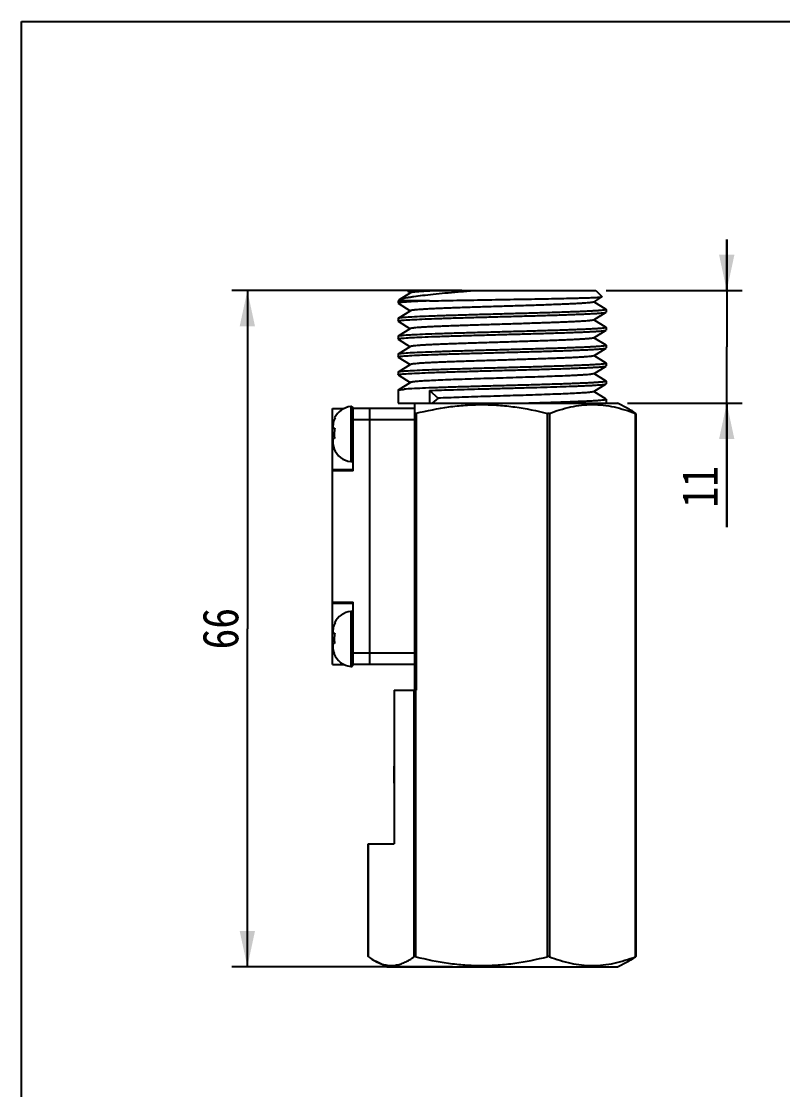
# Model space of a CAD drawing. Header units: millimetres. Extents: x 0 to 297, y 0 to 210.
# Drawn here: x 0 to 74.2, y 105.7 to 210 of the extents above; entities that cross this region are included whole.
import ezdxf

# ---------------------------------------------------------------- set-up
doc = ezdxf.new("R2010")
doc.units = ezdxf.units.MM
doc.header["$LTSCALE"] = 16.335
doc.layers.get('0').update_dxf_attribs({"linetype": 'CONTINUOUS'})
doc.layers.add('02___PRT_ALL_AXES', color=7, linetype='CONTINUOUS')
doc.styles.get("Standard").update_dxf_attribs({"font": 'txt', "width": 0.85})
doc.dimstyles.new('DIMSTYLE_1', dxfattribs={"dimtxt": 3.5, "dimasz": 3.5, "dimexe": 0.18, "dimexo": 0.0625, "dimgap": 0.09, "dimtad": 1, "dimdsep": 46, "dimtxsty": 'Standard', "dimblk": '_FILLED', "dimblk1": '_FILLED', "dimblk2": '_FILLED', "dimcen": 0.09, "dimadec": 0, "dimazin": 0, "dimtp": 0.01, "dimtm": 0.01, "dimtfac": 1, "dimtofl": 0, "dimtmove": 0, "dimatfit": 3, "dimldrblk": '_FILLED', "dimfxl": 0, "dimtolj": 1, "dimarcsym": 0})

# ---------------------------------------------------------------- blocks, each defined once
blk = doc.blocks.new('_FILLED')
at = {"color": 0, "linetype": 'ByBlock'}
blk.add_solid([(0, 0), (-1, 0.214), (-1, -0.214)], dxfattribs=at)
blk = doc.blocks.new('*D1')
at = {"color": 2, "linetype": 'Continuous'}
for p, q in [((42.97, 183.72), (20.54, 183.72)), ((22.04, 183.72), (22.04, 150.72)), ((22.04, 117.72), (22.04, 150.72)), ((42.04, 117.72), (20.54, 117.72))]:
    blk.add_line(p, q, dxfattribs=at)
at = {"color": 2, "linetype": 'Continuous', "xscale": 3.5, "yscale": 3.5, "zscale": 3.5}
for p, rotation in [((22.04, 183.72), 90), ((22.04, 117.72), 270)]:
    blk.add_blockref('_FILLED', p, dxfattribs=dict(at, rotation=rotation))
at = {"color": 2, "linetype": 'Continuous', "insert": (17.66, 150.72), "char_height": 3.5, "width": 5.95, "attachment_point": 2, "rotation": 90, "line_spacing_factor": 0.9}
blk.add_mtext('66', dxfattribs=at)
blk = doc.blocks.new('*D7')
at = {"color": 2, "linetype": 'Continuous'}
for p, q in [((68.8, 183.72), (68.8, 188.72)), ((68.8, 188.72), (68.8, 178.22)), ((57.04, 183.72), (70.3, 183.72)), ((68.8, 160.64), (68.8, 178.22)), ((59.13, 172.72), (70.3, 172.72)), ((68.8, 172.72), (68.8, 160.64))]:
    blk.add_line(p, q, dxfattribs=at)
at = {"color": 2, "linetype": 'Continuous', "xscale": 3.5, "yscale": 3.5, "zscale": 3.5}
for p, rotation in [((68.8, 183.72), 270), ((68.8, 172.72), 90)]:
    blk.add_blockref('_FILLED', p, dxfattribs=dict(at, rotation=rotation))
at = {"color": 2, "linetype": 'Continuous', "insert": (64.42, 166.59), "char_height": 3.5, "width": 5.95, "attachment_point": 3, "rotation": 90, "line_spacing_factor": 0.9}
blk.add_mtext('11', dxfattribs=at)

msp = doc.modelspace()

# ---------------------------------------------------------------- linework, layer by layer
at = {"color": 7, "linetype": 'Continuous'}
for p, q in [((0, 0), (0, 210)), ((0, 210), (297, 210)), ((37.736, 183.718), (37.676, 183.658)), ((37.679, 183.65), (37.676, 183.658)), ((37.679, 183.65), (37.925, 183.495)), ((37.736, 183.718), (56.036, 183.718)), ((56.036, 183.718), (56.634, 183.119)), ((36.81, 182.792), (36.736, 182.718)), ((39.799, 182.718), (36.736, 182.718)), ((36.736, 182.495), (36.746, 182.483)), ((36.746, 182.483), (37.925, 181.745)), ((36.81, 182.792), (36.853, 182.825)), ((37.947, 183.509), (36.853, 182.825)), ((55.825, 182.607), (56.632, 183.111)), ((57.026, 181.883), (55.847, 182.62)), ((56.632, 183.111), (56.634, 183.119)), ((37.947, 181.759), (36.746, 181.008)), ((55.825, 180.857), (57.026, 181.608)), ((57.026, 181.608), (57.036, 181.62)), ((36.746, 180.733), (36.736, 180.745)), ((36.746, 180.733), (37.925, 179.995)), ((57.026, 180.133), (55.847, 180.87)), ((37.947, 180.009), (36.746, 179.258)), ((55.825, 179.107), (57.026, 179.858)), ((57.026, 179.858), (57.036, 179.87)), ((36.746, 179.258), (36.736, 179.245)), ((36.746, 178.983), (36.736, 178.995)), ((36.746, 178.983), (37.925, 178.245)), ((57.026, 178.383), (55.847, 179.12)), ((37.947, 178.259), (36.746, 177.508)), ((55.825, 177.357), (57.026, 178.108)), ((57.026, 176.633), (55.847, 177.37)), ((57.026, 178.108), (57.036, 178.12)), ((36.746, 177.233), (36.736, 177.245)), ((36.746, 177.233), (37.925, 176.495)), ((37.947, 176.509), (36.746, 175.758)), ((55.825, 175.607), (57.026, 176.358)), ((57.026, 176.358), (57.036, 176.37)), ((36.746, 175.483), (36.736, 175.495)), ((36.746, 175.483), (37.925, 174.745)), ((57.026, 174.883), (55.847, 175.62)), ((37.947, 174.759), (36.746, 174.008)), ((55.825, 173.857), (57.026, 174.608)), ((57.026, 174.608), (57.036, 174.62)), ((36.736, 173.995), (36.746, 174.008)), ((39.799, 173.968), (39.799, 172.718)), ((39.799, 173.968), (40.637, 173.218)), ((40.637, 173.218), (40.078, 172.718)), ((57.026, 173.133), (55.847, 173.87)), ((57.036, 173.12), (57.026, 173.133)), ((30.35, 147.218), (30.35, 172.218)), ((30.35, 172.218), (31.486, 172.218)), ((32.128, 172.405), (32.128, 167.03)), ((32.35, 166.138), (32.35, 172.218)), ((38.35, 172.218), (32.35, 172.218)), ((33.95, 172.218), (33.95, 147.218)), ((36.736, 172.718), (58.134, 172.718)), ((38.35, 172.718), (38.35, 144.718)), ((59.153, 172.208), (58.134, 172.718)), ((30.55, 171.289), (30.59, 171.289)), ((38.35, 171.099), (32.35, 171.099)), ((38.516, 171.744), (38.516, 144.718)), ((51.314, 118.704), (51.314, 171.731)), ((51.502, 171.731), (51.502, 118.704)), ((59.889, 118.704), (59.889, 171.731)), ((59.924, 171.731), (59.9, 171.748)), ((59.936, 171.719), (59.924, 171.731)), ((59.936, 171.719), (59.936, 118.716)), ((30.402, 170.289), (30.567, 170.289)), ((30.545, 169.289), (30.388, 169.289)), ((30.35, 168.496), (30.449, 168.496)), ((30.523, 168.289), (30.488, 168.289)), ((32.35, 166.235), (30.35, 166.235)), ((32.35, 166.138), (30.35, 166.138)), ((30.35, 153.297), (32.35, 153.297)), ((32.35, 147.218), (32.35, 153.297)), ((30.35, 153.2), (32.35, 153.2)), ((32.128, 152.405), (32.128, 147.03)), ((30.55, 151.289), (30.59, 151.289)), ((30.35, 150.939), (30.45, 150.939)), ((30.402, 150.289), (30.567, 150.289)), ((30.545, 149.289), (30.388, 149.289)), ((30.523, 148.289), (30.488, 148.289)), ((38.35, 148.337), (32.35, 148.337)), ((30.35, 147.218), (31.483, 147.218)), ((38.35, 147.218), (32.35, 147.218)), ((36.35, 144.718), (38.516, 144.718)), ((38.311, 118.704), (38.311, 144.718)), ((38.464, 118.704), (38.464, 144.718)), ((33.836, 129.718), (36.35, 129.718)), ((33.836, 118.716), (33.836, 129.718)), ((33.848, 118.704), (33.848, 129.718)), ((33.848, 118.704), (33.836, 118.716)), ((35.638, 117.718), (34.619, 118.227)), ((58.134, 117.718), (59.153, 118.227)), ((59.924, 118.704), (59.9, 118.687)), ((59.924, 118.704), (59.936, 118.716)), ((35.638, 117.718), (58.134, 117.718))]:
    msp.add_line(p, q, dxfattribs=at)
for centre, radius, start, end in [((32.35, 170.418), 2, 96.37937, 154.17257), ((32.15, 172.206), 0.2, 3.17204, 96.37937), ((33.824, 169.714), 3.306, 179.93249, 187.38134), ((32.35, 169.018), 2, 201.47909, 263.62063), ((32.15, 167.229), 0.2, 263.62063, 360), ((32.35, 150.418), 2, 96.37937, 154.17257), ((32.15, 152.206), 0.2, 0, 96.37937), ((33.824, 149.714), 3.306, 179.93249, 187.38134), ((32.35, 149.018), 2, 201.47909, 263.62063), ((32.15, 147.229), 0.2, 263.62063, 356.82796)]:
    msp.add_arc(centre, radius, start, end, dxfattribs=at)
for points, knots in [([(36.853, 182.825), (36.888, 182.846), (36.978, 182.886), (37.142, 182.938), (37.356, 182.991), (37.62, 183.045), (37.932, 183.099), (38.442, 183.176), (39.187, 183.27), (40.201, 183.38), (41.358, 183.492), (42.631, 183.605), (43.515, 183.68), (43.972, 183.718)], [0, 0, 0, 0, 0.017164, 0.0410039, 0.0716645, 0.1091292, 0.1532842, 0.2039697, 0.3239772, 0.466853, 0.629615, 0.8087132, 1, 1, 1, 1]), ([(37.676, 183.658), (37.678, 183.659), (37.683, 183.662), (37.7, 183.668), (37.732, 183.674), (37.783, 183.681), (37.851, 183.688), (37.936, 183.696), (38.039, 183.703), (38.158, 183.711), (38.243, 183.715), (38.288, 183.718)], [0, 0, 0, 0, 0.0113295, 0.0290474, 0.0848579, 0.1683849, 0.2797658, 0.4189524, 0.5856406, 0.7794523, 1, 1, 1, 1]), ([(40.637, 183.718), (40.447, 183.709), (40.086, 183.693), (39.576, 183.667), (39.13, 183.642), (38.751, 183.616), (38.48, 183.594), (38.3, 183.575), (38.192, 183.563), (38.103, 183.55), (38.034, 183.537), (37.984, 183.525), (37.957, 183.515), (37.947, 183.509)], [0, 0, 0, 0, 0.2114728, 0.4010957, 0.5669493, 0.7076678, 0.8220872, 0.8691373, 0.9092689, 0.9424182, 0.9685592, 0.9877044, 1, 1, 1, 1]), ([(39.799, 182.718), (39.57, 182.709), (39.136, 182.691), (38.527, 182.664), (38.001, 182.637), (37.618, 182.613), (37.356, 182.594), (37.195, 182.58), (37.058, 182.566), (36.945, 182.553), (36.857, 182.539), (36.8, 182.527), (36.766, 182.517), (36.749, 182.51), (36.736, 182.502), (36.736, 182.495)], [0, 0, 0, 0, 0.2235922, 0.4222756, 0.593834, 0.7366608, 0.7968694, 0.849411, 0.8941472, 0.9309886, 0.9598826, 0.98081, 0.9883155, 0.9939064, 1, 1, 1, 1]), ([(55.825, 182.607), (55.815, 182.601), (55.788, 182.591), (55.736, 182.578), (55.665, 182.565), (55.573, 182.552), (55.463, 182.539), (55.276, 182.521), (54.997, 182.498), (54.607, 182.472), (54.148, 182.446), (53.623, 182.42), (53.037, 182.394), (52.395, 182.367), (51.446, 182.331), (50.168, 182.287), (48.557, 182.235), (46.886, 182.183), (45.215, 182.131), (43.604, 182.079), (42.326, 182.035), (41.377, 181.999), (40.735, 181.972), (40.149, 181.946), (39.624, 181.92), (39.165, 181.894), (38.775, 181.868), (38.496, 181.845), (38.31, 181.826), (38.199, 181.813), (38.108, 181.8), (38.036, 181.788), (37.984, 181.775), (37.957, 181.765), (37.947, 181.759)], [0, 0, 0, 0, 0.0018939, 0.0048558, 0.0089099, 0.0140563, 0.0202892, 0.0275996, 0.0453856, 0.0672623, 0.093036, 0.1224778, 0.1553218, 0.191275, 0.2300111, 0.314419, 0.4055082, 0.4999995, 0.5944908, 0.6855798, 0.7699875, 0.808725, 0.8446767, 0.8775221, 0.9069627, 0.9327373, 0.9546134, 0.9723996, 0.9797089, 0.9859433, 0.9910905, 0.9951429, 0.9981045, 1, 1, 1, 1]), ([(39.799, 182.718), (40.575, 182.736), (42.249, 182.769), (44.396, 182.807), (46.243, 182.839), (47.662, 182.863), (49.061, 182.888), (50.412, 182.912), (51.687, 182.936), (52.859, 182.961), (53.761, 182.981), (54.413, 182.999), (54.843, 183.011), (55.231, 183.023), (55.575, 183.036), (55.872, 183.048), (56.121, 183.06), (56.298, 183.071), (56.415, 183.08), (56.483, 183.086), (56.539, 183.092), (56.582, 183.098), (56.611, 183.104), (56.627, 183.108), (56.632, 183.111)], [0, 0, 0, 0, 0.1382644, 0.2982911, 0.3825361, 0.4673519, 0.5510143, 0.631809, 0.7080651, 0.7781941, 0.8407258, 0.8687233, 0.8943388, 0.9174347, 0.9378881, 0.9555849, 0.9704328, 0.9823471, 0.9871846, 0.9912674, 0.9945901, 0.9971491, 0.9989473, 1, 1, 1, 1]), ([(57.036, 181.87), (57.036, 181.865), (57.027, 181.858), (57.013, 181.851), (56.987, 181.842), (56.943, 181.832), (56.876, 181.82), (56.789, 181.808), (56.637, 181.791), (56.4, 181.77), (56.062, 181.747), (55.654, 181.723), (55.179, 181.699), (54.642, 181.675), (54.045, 181.651), (53.394, 181.626), (52.693, 181.602), (51.676, 181.569), (50.322, 181.529), (48.631, 181.481), (46.886, 181.433), (45.141, 181.385), (43.45, 181.337), (41.862, 181.289), (40.428, 181.242), (39.189, 181.195), (38.185, 181.148), (37.597, 181.113), (37.348, 181.093)], [0, 0, 0, 0, 0.000788, 0.0014736, 0.002384, 0.004905, 0.0083773, 0.0128033, 0.0181776, 0.0317397, 0.0489719, 0.0697477, 0.0939115, 0.1212817, 0.15165, 0.1847877, 0.2204415, 0.2583424, 0.3397146, 0.4264348, 0.5158703, 0.6053059, 0.6920262, 0.7733985, 0.8469531, 0.9104593, 0.9619923, 1, 1, 1, 1]), ([(37.348, 180.843), (37.593, 180.862), (38.168, 180.897), (39.151, 180.943), (40.363, 180.99), (41.766, 181.036), (43.319, 181.083), (44.978, 181.13), (46.693, 181.178), (48.414, 181.225), (50.089, 181.272), (51.671, 181.319), (52.908, 181.359), (53.816, 181.392), (54.424, 181.416), (54.976, 181.439), (55.469, 181.463), (55.898, 181.487), (56.261, 181.51), (56.52, 181.53), (56.693, 181.547), (56.795, 181.559), (56.879, 181.571), (56.945, 181.582), (56.992, 181.594), (57.018, 181.603), (57.026, 181.608)], [0, 0, 0, 0, 0.037332, 0.0877999, 0.1499308, 0.2219006, 0.3015944, 0.3866689, 0.4746217, 0.5628655, 0.6488045, 0.7299108, 0.8037994, 0.8373489, 0.8682984, 0.8964235, 0.9215145, 0.9433911, 0.9618906, 0.9768837, 0.9830301, 0.9882636, 0.9925772, 0.995966, 0.9984327, 1, 1, 1, 1]), ([(57.026, 181.883), (57.028, 181.882), (57.032, 181.879), (57.036, 181.874), (57.036, 181.87)], [0, 0, 0, 0, 0.3296587, 1, 1, 1, 1]), ([(36.746, 181.008), (36.744, 181.007), (36.74, 181.004), (36.736, 180.999), (36.736, 180.995)], [0, 0, 0, 0, 0.3296587, 1, 1, 1, 1]), ([(36.736, 180.745), (36.736, 180.751), (36.745, 180.758), (36.759, 180.764), (36.785, 180.773), (36.829, 180.784), (36.896, 180.795), (36.983, 180.807), (37.135, 180.825), (37.259, 180.835), (37.348, 180.843)], [0, 0, 0, 0, 0.0247919, 0.0463819, 0.0750678, 0.1545181, 0.2639139, 0.4033978, 0.5728246, 1, 1, 1, 1]), ([(37.348, 181.093), (37.269, 181.086), (37.13, 181.074), (36.968, 181.056), (36.868, 181.041), (36.814, 181.03), (36.775, 181.02), (36.753, 181.012), (36.746, 181.008)], [0, 0, 0, 0, 0.3896146, 0.6868794, 0.8002767, 0.8900703, 0.9564417, 1, 1, 1, 1]), ([(55.825, 180.857), (55.815, 180.851), (55.788, 180.841), (55.736, 180.828), (55.665, 180.815), (55.573, 180.802), (55.463, 180.789), (55.276, 180.771), (54.997, 180.748), (54.607, 180.722), (54.148, 180.696), (53.623, 180.67), (53.037, 180.644), (52.395, 180.617), (51.446, 180.581), (50.168, 180.537), (48.557, 180.485), (46.886, 180.433), (45.215, 180.381), (43.604, 180.329), (42.326, 180.285), (41.377, 180.249), (40.735, 180.222), (40.149, 180.196), (39.624, 180.17), (39.165, 180.144), (38.775, 180.118), (38.496, 180.095), (38.31, 180.076), (38.199, 180.063), (38.108, 180.05), (38.036, 180.038), (37.984, 180.025), (37.957, 180.015), (37.947, 180.009)], [0, 0, 0, 0, 0.0018954, 0.0048567, 0.0089092, 0.0140567, 0.0202908, 0.0275999, 0.0453865, 0.0672622, 0.0930371, 0.1224775, 0.155323, 0.1912747, 0.2300122, 0.3144198, 0.4055088, 0.5000001, 0.5944914, 0.6855807, 0.7699886, 0.8087249, 0.8446779, 0.8775222, 0.9069638, 0.9327379, 0.9546143, 0.9724009, 0.979711, 0.985944, 0.9910908, 0.9951449, 0.9981062, 1, 1, 1, 1]), ([(57.036, 180.12), (57.036, 180.115), (57.027, 180.108), (57.013, 180.101), (56.987, 180.092), (56.943, 180.082), (56.876, 180.07), (56.789, 180.058), (56.637, 180.041), (56.4, 180.02), (56.062, 179.997), (55.654, 179.973), (55.179, 179.949), (54.642, 179.925), (54.045, 179.901), (53.394, 179.876), (52.693, 179.852), (51.676, 179.819), (50.322, 179.779), (48.631, 179.731), (46.886, 179.683), (45.141, 179.635), (43.45, 179.587), (41.862, 179.539), (40.428, 179.492), (39.189, 179.445), (38.185, 179.398), (37.597, 179.363), (37.348, 179.343)], [0, 0, 0, 0, 0.000788, 0.0014736, 0.002384, 0.004905, 0.0083773, 0.0128033, 0.0181776, 0.0317397, 0.0489719, 0.0697477, 0.0939115, 0.1212817, 0.15165, 0.1847877, 0.2204415, 0.2583424, 0.3397146, 0.4264348, 0.5158703, 0.6053059, 0.6920262, 0.7733985, 0.8469531, 0.9104593, 0.9619923, 1, 1, 1, 1]), ([(37.348, 179.093), (37.593, 179.112), (38.168, 179.147), (39.152, 179.193), (40.363, 179.24), (41.766, 179.286), (43.319, 179.333), (44.978, 179.38), (46.693, 179.428), (48.414, 179.475), (50.09, 179.522), (51.671, 179.569), (52.908, 179.609), (53.816, 179.642), (54.424, 179.666), (54.976, 179.689), (55.469, 179.713), (55.898, 179.737), (56.261, 179.76), (56.52, 179.78), (56.693, 179.797), (56.795, 179.809), (56.879, 179.821), (56.945, 179.832), (56.992, 179.844), (57.018, 179.853), (57.026, 179.858)], [0, 0, 0, 0, 0.037332, 0.0878014, 0.1499334, 0.2219025, 0.3015978, 0.3866752, 0.4746292, 0.5628712, 0.648809, 0.7299155, 0.8038031, 0.8373517, 0.8683008, 0.8964254, 0.9215158, 0.9433918, 0.961891, 0.9768838, 0.9830301, 0.9882636, 0.9925772, 0.9959659, 0.9984326, 1, 1, 1, 1]), ([(57.026, 180.133), (57.028, 180.132), (57.032, 180.129), (57.036, 180.124), (57.036, 180.12)], [0, 0, 0, 0, 0.3296587, 1, 1, 1, 1]), ([(36.736, 178.995), (36.736, 179.001), (36.745, 179.008), (36.759, 179.014), (36.785, 179.023), (36.829, 179.034), (36.896, 179.045), (36.983, 179.057), (37.135, 179.075), (37.259, 179.085), (37.348, 179.093)], [0, 0, 0, 0, 0.0247981, 0.0463943, 0.0750798, 0.1545232, 0.2639311, 0.4034567, 0.5728927, 1, 1, 1, 1]), ([(37.348, 179.343), (37.269, 179.336), (37.13, 179.324), (36.968, 179.306), (36.868, 179.291), (36.814, 179.28), (36.775, 179.27), (36.753, 179.262), (36.746, 179.258)], [0, 0, 0, 0, 0.3896814, 0.6869191, 0.8002835, 0.8900738, 0.95645, 1, 1, 1, 1]), ([(57.036, 178.37), (57.036, 178.365), (57.027, 178.358), (57.013, 178.351), (56.987, 178.342), (56.943, 178.332), (56.876, 178.32), (56.789, 178.308), (56.637, 178.291), (56.4, 178.27), (56.062, 178.247), (55.654, 178.223), (55.179, 178.199), (54.642, 178.175), (54.045, 178.151), (53.394, 178.126), (52.693, 178.102), (51.676, 178.069), (50.322, 178.029), (48.631, 177.981), (46.886, 177.933), (45.141, 177.885), (43.45, 177.837), (41.862, 177.789), (40.428, 177.742), (39.189, 177.695), (38.185, 177.648), (37.597, 177.613), (37.348, 177.593)], [0, 0, 0, 0, 0.000788, 0.0014736, 0.002384, 0.004905, 0.0083773, 0.0128033, 0.0181776, 0.0317397, 0.0489719, 0.0697477, 0.0939115, 0.1212817, 0.15165, 0.1847877, 0.2204415, 0.2583424, 0.3397146, 0.4264348, 0.5158703, 0.6053059, 0.6920262, 0.7733985, 0.8469531, 0.9104593, 0.9619923, 1, 1, 1, 1]), ([(55.825, 179.107), (55.815, 179.101), (55.788, 179.091), (55.736, 179.078), (55.665, 179.065), (55.573, 179.052), (55.463, 179.039), (55.276, 179.021), (54.997, 178.998), (54.607, 178.972), (54.148, 178.946), (53.623, 178.92), (53.037, 178.894), (52.395, 178.867), (51.446, 178.831), (50.168, 178.787), (48.557, 178.735), (46.886, 178.683), (45.215, 178.631), (43.604, 178.579), (42.326, 178.535), (41.377, 178.499), (40.735, 178.472), (40.149, 178.446), (39.624, 178.42), (39.165, 178.394), (38.775, 178.368), (38.496, 178.345), (38.31, 178.326), (38.199, 178.313), (38.108, 178.3), (38.036, 178.288), (37.984, 178.275), (37.957, 178.265), (37.947, 178.259)], [0, 0, 0, 0, 0.0018938, 0.0048559, 0.0089099, 0.0140563, 0.0202892, 0.0275996, 0.0453857, 0.0672624, 0.0930361, 0.1224779, 0.155322, 0.1912751, 0.2300112, 0.3144192, 0.4055085, 0.4999999, 0.5944912, 0.6855803, 0.769988, 0.8087254, 0.8446772, 0.8775228, 0.9069631, 0.9327383, 0.9546137, 0.9724008, 0.9797098, 0.9859434, 0.991091, 0.9951441, 0.9981051, 1, 1, 1, 1]), ([(57.026, 178.383), (57.028, 178.382), (57.032, 178.379), (57.036, 178.374), (57.036, 178.37)], [0, 0, 0, 0, 0.3296587, 1, 1, 1, 1]), ([(36.746, 177.508), (36.744, 177.507), (36.74, 177.504), (36.736, 177.499), (36.736, 177.495)], [0, 0, 0, 0, 0.3296587, 1, 1, 1, 1]), ([(36.736, 177.245), (36.736, 177.251), (36.745, 177.258), (36.759, 177.264), (36.785, 177.273), (36.829, 177.284), (36.896, 177.295), (36.983, 177.307), (37.135, 177.325), (37.259, 177.335), (37.348, 177.343)], [0, 0, 0, 0, 0.0247981, 0.0463943, 0.0750798, 0.1545232, 0.2639311, 0.4034567, 0.5728927, 1, 1, 1, 1]), ([(37.348, 177.593), (37.269, 177.586), (37.13, 177.574), (36.968, 177.556), (36.868, 177.541), (36.814, 177.53), (36.775, 177.52), (36.753, 177.512), (36.746, 177.508)], [0, 0, 0, 0, 0.3896146, 0.6868794, 0.8002767, 0.8900703, 0.9564417, 1, 1, 1, 1]), ([(37.348, 177.343), (37.593, 177.362), (38.168, 177.397), (39.151, 177.443), (40.363, 177.49), (41.766, 177.536), (43.319, 177.583), (44.978, 177.63), (46.693, 177.678), (48.414, 177.725), (50.089, 177.772), (51.671, 177.819), (52.908, 177.859), (53.816, 177.892), (54.424, 177.916), (54.976, 177.939), (55.469, 177.963), (55.898, 177.987), (56.261, 178.01), (56.52, 178.03), (56.693, 178.047), (56.795, 178.059), (56.879, 178.071), (56.945, 178.082), (56.992, 178.094), (57.018, 178.103), (57.026, 178.108)], [0, 0, 0, 0, 0.037332, 0.0877999, 0.1499308, 0.2219006, 0.3015944, 0.3866689, 0.4746217, 0.5628655, 0.6488045, 0.7299108, 0.8037994, 0.8373489, 0.8682984, 0.8964235, 0.9215145, 0.9433911, 0.9618906, 0.9768837, 0.9830301, 0.9882636, 0.9925772, 0.995966, 0.9984327, 1, 1, 1, 1]), ([(55.825, 177.357), (55.815, 177.351), (55.788, 177.341), (55.736, 177.328), (55.665, 177.315), (55.573, 177.302), (55.463, 177.289), (55.276, 177.271), (54.997, 177.248), (54.607, 177.222), (54.148, 177.196), (53.623, 177.17), (53.037, 177.144), (52.395, 177.117), (51.446, 177.081), (50.168, 177.037), (48.557, 176.985), (46.886, 176.933), (45.215, 176.881), (43.604, 176.829), (42.326, 176.785), (41.377, 176.749), (40.735, 176.722), (40.149, 176.696), (39.624, 176.67), (39.165, 176.644), (38.775, 176.618), (38.496, 176.595), (38.31, 176.576), (38.199, 176.563), (38.108, 176.55), (38.036, 176.538), (37.984, 176.525), (37.957, 176.515), (37.947, 176.509)], [0, 0, 0, 0, 0.0018943, 0.0048571, 0.0089105, 0.0140562, 0.02029, 0.0276007, 0.0453856, 0.0672633, 0.0930362, 0.1224785, 0.1553222, 0.1912755, 0.2300116, 0.3144195, 0.4055086, 0.4999998, 0.594491, 0.6855799, 0.7699876, 0.8087251, 0.8446768, 0.8775221, 0.9069628, 0.9327373, 0.9546135, 0.9723996, 0.9797089, 0.9859434, 0.9910906, 0.9951429, 0.9981044, 1, 1, 1, 1]), ([(57.036, 176.62), (57.036, 176.615), (57.027, 176.608), (57.013, 176.601), (56.987, 176.592), (56.943, 176.582), (56.876, 176.57), (56.789, 176.558), (56.637, 176.541), (56.4, 176.52), (56.062, 176.497), (55.654, 176.473), (55.179, 176.449), (54.642, 176.425), (54.045, 176.401), (53.394, 176.376), (52.693, 176.352), (51.676, 176.319), (50.322, 176.279), (48.631, 176.231), (46.886, 176.183), (45.141, 176.135), (43.45, 176.087), (41.862, 176.039), (40.428, 175.992), (39.189, 175.945), (38.185, 175.898), (37.597, 175.863), (37.348, 175.843)], [0, 0, 0, 0, 0.000788, 0.0014736, 0.002384, 0.004905, 0.0083773, 0.0128033, 0.0181776, 0.0317397, 0.0489719, 0.0697477, 0.0939115, 0.1212817, 0.15165, 0.1847877, 0.2204415, 0.2583424, 0.3397146, 0.4264348, 0.5158703, 0.6053059, 0.6920262, 0.7733985, 0.8469531, 0.9104593, 0.9619923, 1, 1, 1, 1]), ([(37.348, 175.593), (37.593, 175.612), (38.168, 175.647), (39.151, 175.693), (40.363, 175.74), (41.766, 175.786), (43.319, 175.833), (44.978, 175.88), (46.693, 175.928), (48.414, 175.975), (50.089, 176.022), (51.671, 176.069), (52.908, 176.109), (53.816, 176.142), (54.424, 176.166), (54.976, 176.189), (55.469, 176.213), (55.898, 176.237), (56.261, 176.26), (56.52, 176.28), (56.693, 176.297), (56.795, 176.309), (56.879, 176.321), (56.945, 176.332), (56.992, 176.344), (57.018, 176.353), (57.026, 176.358)], [0, 0, 0, 0, 0.037332, 0.0877999, 0.1499308, 0.2219006, 0.3015944, 0.3866689, 0.4746217, 0.5628655, 0.6488045, 0.7299108, 0.8037994, 0.8373489, 0.8682984, 0.8964235, 0.9215145, 0.9433911, 0.9618906, 0.9768837, 0.9830301, 0.9882636, 0.9925772, 0.995966, 0.9984327, 1, 1, 1, 1]), ([(57.026, 176.633), (57.028, 176.632), (57.032, 176.629), (57.036, 176.624), (57.036, 176.62)], [0, 0, 0, 0, 0.3296587, 1, 1, 1, 1]), ([(36.746, 175.758), (36.744, 175.757), (36.74, 175.754), (36.736, 175.749), (36.736, 175.745)], [0, 0, 0, 0, 0.3296587, 1, 1, 1, 1]), ([(36.736, 175.495), (36.736, 175.501), (36.745, 175.508), (36.759, 175.514), (36.785, 175.523), (36.829, 175.534), (36.896, 175.545), (36.983, 175.557), (37.135, 175.575), (37.259, 175.585), (37.348, 175.593)], [0, 0, 0, 0, 0.0247981, 0.0463943, 0.0750798, 0.1545232, 0.2639311, 0.4034567, 0.5728927, 1, 1, 1, 1]), ([(37.348, 175.843), (37.269, 175.836), (37.13, 175.824), (36.968, 175.806), (36.868, 175.791), (36.814, 175.78), (36.775, 175.77), (36.753, 175.762), (36.746, 175.758)], [0, 0, 0, 0, 0.3896146, 0.6868794, 0.8002767, 0.8900703, 0.9564417, 1, 1, 1, 1]), ([(55.825, 175.607), (55.815, 175.601), (55.788, 175.591), (55.736, 175.578), (55.665, 175.565), (55.573, 175.552), (55.463, 175.539), (55.276, 175.521), (54.997, 175.498), (54.607, 175.472), (54.148, 175.446), (53.623, 175.42), (52.56, 175.372), (50.872, 175.31), (48.957, 175.248), (47.308, 175.196), (46.042, 175.157), (44.793, 175.117), (43.587, 175.078), (42.447, 175.039), (41.397, 175), (40.459, 174.961), (39.756, 174.927), (39.263, 174.899), (38.951, 174.88), (38.678, 174.86), (38.448, 174.841), (38.26, 174.821), (38.116, 174.802), (38.023, 174.786), (37.972, 174.771), (37.954, 174.763), (37.947, 174.759)], [0, 0, 0, 0, 0.0018954, 0.0048578, 0.0089103, 0.0140564, 0.0202911, 0.0276012, 0.0453861, 0.0672635, 0.0930368, 0.1224786, 0.1553229, 0.2711836, 0.4055085, 0.4762428, 0.5474591, 0.617713, 0.6855794, 0.7496826, 0.8087238, 0.8615067, 0.9069623, 0.9266495, 0.944174, 0.9594499, 0.9723981, 0.9829608, 0.9910885, 0.9967568, 0.998675, 1, 1, 1, 1]), ([(57.036, 174.87), (57.036, 174.865), (57.027, 174.858), (57.013, 174.851), (56.987, 174.842), (56.943, 174.832), (56.876, 174.82), (56.789, 174.808), (56.637, 174.791), (56.4, 174.77), (56.062, 174.747), (55.654, 174.723), (55.179, 174.699), (54.642, 174.675), (54.045, 174.651), (53.394, 174.626), (52.693, 174.602), (51.676, 174.569), (50.322, 174.529), (48.631, 174.481), (46.886, 174.433), (45.141, 174.385), (43.45, 174.337), (41.862, 174.289), (40.428, 174.242), (39.189, 174.195), (38.185, 174.148), (37.597, 174.113), (37.348, 174.093)], [0, 0, 0, 0, 0.000788, 0.0014736, 0.002384, 0.004905, 0.0083773, 0.0128033, 0.0181776, 0.0317397, 0.0489719, 0.0697477, 0.0939115, 0.1212817, 0.15165, 0.1847877, 0.2204415, 0.2583424, 0.3397146, 0.4264348, 0.5158703, 0.6053059, 0.6920262, 0.7733985, 0.8469531, 0.9104593, 0.9619923, 1, 1, 1, 1]), ([(39.799, 173.968), (40.583, 173.998), (42.279, 174.053), (44.459, 174.116), (46.34, 174.168), (47.787, 174.208), (49.216, 174.247), (50.597, 174.287), (51.901, 174.326), (53.102, 174.366), (54.027, 174.4), (54.696, 174.427), (55.14, 174.447), (55.54, 174.467), (55.896, 174.487), (56.206, 174.506), (56.468, 174.526), (56.68, 174.546), (56.825, 174.563), (56.915, 174.577), (56.964, 174.587), (57, 174.596), (57.019, 174.604), (57.026, 174.608)], [0, 0, 0, 0, 0.1364142, 0.2953538, 0.379244, 0.4637926, 0.5472564, 0.6279151, 0.7041065, 0.7742612, 0.8369347, 0.8650567, 0.8908378, 0.9141464, 0.9348638, 0.9528822, 0.9681145, 0.9804813, 0.9899296, 0.9935476, 0.9964256, 0.9985696, 1, 1, 1, 1]), ([(57.026, 174.883), (57.028, 174.882), (57.032, 174.879), (57.036, 174.874), (57.036, 174.87)], [0, 0, 0, 0, 0.3296587, 1, 1, 1, 1]), ([(36.746, 174.008), (36.753, 174.012), (36.775, 174.02), (36.814, 174.03), (36.868, 174.041), (36.968, 174.056), (37.13, 174.074), (37.269, 174.086), (37.348, 174.093)], [0, 0, 0, 0, 0.0435579, 0.1099279, 0.1997256, 0.3131371, 0.610408, 1, 1, 1, 1]), ([(55.825, 173.857), (55.818, 173.852), (55.8, 173.845), (55.748, 173.83), (55.655, 173.813), (55.51, 173.794), (55.32, 173.775), (55.087, 173.755), (54.812, 173.735), (54.496, 173.716), (53.998, 173.688), (53.288, 173.654), (52.342, 173.615), (51.283, 173.575), (50.134, 173.536), (48.918, 173.496), (47.661, 173.457), (46.388, 173.417), (44.734, 173.366), (42.818, 173.303), (41.326, 173.248), (40.637, 173.218)], [0, 0, 0, 0, 0.001571, 0.0038475, 0.010582, 0.0202466, 0.0328064, 0.0482072, 0.0663754, 0.087217, 0.1106311, 0.1646783, 0.2274157, 0.2975602, 0.3736744, 0.4541986, 0.5374827, 0.6218196, 0.7054798, 0.8639568, 1, 1, 1, 1]), ([(48.148, 172.718), (48.745, 172.734), (49.905, 172.767), (51.329, 172.809), (52.404, 172.843), (53.148, 172.868), (53.84, 172.893), (54.476, 172.918), (55.049, 172.943), (55.556, 172.967), (55.992, 172.992), (56.354, 173.017), (56.608, 173.038), (56.771, 173.056), (56.864, 173.069), (56.937, 173.081), (56.984, 173.091), (57.012, 173.101), (57.026, 173.107), (57.036, 173.115), (57.036, 173.12)], [0, 0, 0, 0, 0.201043, 0.3909161, 0.4797173, 0.5634539, 0.6414363, 0.7130325, 0.7776612, 0.8347954, 0.883975, 0.9248005, 0.9569549, 0.9696997, 0.9801928, 0.9884259, 0.994402, 0.9965551, 0.9981705, 1, 1, 1, 1]), ([(38.516, 171.744), (39.562, 172.004), (41.152, 172.327), (43.298, 172.554), (44.916, 172.611), (46.533, 172.55), (48.679, 172.318), (50.268, 171.993), (51.314, 171.731)], [0, 0, 0, 0, 0.2500156, 0.3750159, 0.4999976, 0.6249797, 0.7499809, 1, 1, 1, 1]), ([(51.502, 171.731), (52.178, 171.99), (53.215, 172.317), (54.632, 172.552), (55.696, 172.612), (56.759, 172.552), (58.177, 172.317), (59.213, 171.99), (59.889, 171.731)], [0, 0, 0, 0, 0.2525884, 0.3767111, 0.5, 0.6232889, 0.7474117, 1, 1, 1, 1]), ([(59.9, 171.748), (59.836, 171.794), (59.588, 171.965), (59.329, 172.12), (59.128, 172.22)], [0, 0, 0, 0, 0.2576066, 1, 1, 1, 1]), ([(30.59, 171.289), (30.549, 171.21), (30.478, 171.047), (30.429, 170.876), (30.409, 170.789)], [0, 0, 0, 0, 0.4999887, 1, 1, 1, 1]), ([(38.516, 171.744), (38.494, 171.738), (38.455, 171.731), (38.407, 171.73), (38.377, 171.736), (38.362, 171.743), (38.352, 171.754), (38.35, 171.762), (38.35, 171.766)], [0, 0, 0, 0, 0.3651791, 0.6609998, 0.7731788, 0.8620066, 0.9335711, 1, 1, 1, 1]), ([(51.502, 171.731), (51.475, 171.721), (51.411, 171.714), (51.348, 171.722), (51.314, 171.731)], [0, 0, 0, 0, 0.4521978, 1, 1, 1, 1]), ([(59.889, 171.731), (59.893, 171.729), (59.904, 171.725), (59.916, 171.721), (59.924, 171.719)], [0, 0, 0, 0, 0.3054641, 1, 1, 1, 1]), ([(59.924, 171.719), (59.927, 171.718), (59.93, 171.717), (59.936, 171.718), (59.936, 171.719)], [0, 0, 0, 0, 0.7290502, 1, 1, 1, 1]), ([(30.409, 170.789), (30.4, 170.706), (30.39, 170.539), (30.395, 170.372), (30.402, 170.289)], [0, 0, 0, 0, 0.5001768, 1, 1, 1, 1]), ([(30.567, 170.289), (30.55, 170.195), (30.525, 170.005), (30.517, 169.813), (30.517, 169.718)], [0, 0, 0, 0, 0.4999899, 1, 1, 1, 1]), ([(30.388, 169.289), (30.38, 169.206), (30.372, 169.039), (30.376, 168.872), (30.382, 168.789)], [0, 0, 0, 0, 0.5001233, 1, 1, 1, 1]), ([(30.382, 168.789), (30.396, 168.703), (30.433, 168.533), (30.49, 168.369), (30.523, 168.289)], [0, 0, 0, 0, 0.5000143, 1, 1, 1, 1]), ([(30.59, 151.289), (30.549, 151.21), (30.478, 151.047), (30.429, 150.876), (30.409, 150.789)], [0, 0, 0, 0, 0.4999887, 1, 1, 1, 1]), ([(30.409, 150.789), (30.4, 150.706), (30.39, 150.539), (30.395, 150.372), (30.402, 150.289)], [0, 0, 0, 0, 0.5001768, 1, 1, 1, 1]), ([(30.567, 150.289), (30.55, 150.195), (30.525, 150.005), (30.517, 149.813), (30.517, 149.718)], [0, 0, 0, 0, 0.4999899, 1, 1, 1, 1]), ([(30.388, 149.289), (30.38, 149.206), (30.372, 149.039), (30.376, 148.872), (30.382, 148.789)], [0, 0, 0, 0, 0.5001233, 1, 1, 1, 1]), ([(30.382, 148.789), (30.396, 148.703), (30.433, 148.533), (30.49, 148.369), (30.523, 148.289)], [0, 0, 0, 0, 0.5000143, 1, 1, 1, 1]), ([(33.848, 118.704), (33.913, 118.657), (34.169, 118.479), (34.437, 118.318), (34.644, 118.215)], [0, 0, 0, 0, 0.2578301, 1, 1, 1, 1]), ([(34.644, 118.215), (34.934, 118.069), (35.39, 117.899), (36.023, 117.831), (36.491, 117.862), (36.957, 117.972), (37.417, 118.156), (37.871, 118.403), (38.165, 118.599), (38.311, 118.704)], [0, 0, 0, 0, 0.2479002, 0.3663443, 0.484423, 0.6050629, 0.7305285, 0.8620684, 1, 1, 1, 1]), ([(38.464, 118.704), (38.434, 118.712), (38.39, 118.72), (38.338, 118.716), (38.318, 118.709), (38.311, 118.704)], [0, 0, 0, 0, 0.6064919, 0.8348102, 1, 1, 1, 1]), ([(38.464, 118.704), (39.515, 118.441), (41.11, 118.115), (43.265, 117.883), (44.889, 117.824), (46.514, 117.883), (48.668, 118.115), (50.264, 118.441), (51.314, 118.704)], [0, 0, 0, 0, 0.2500176, 0.3750183, 0.5, 0.6249818, 0.7499824, 1, 1, 1, 1]), ([(51.417, 118.718), (51.409, 118.718), (51.374, 118.716), (51.34, 118.711), (51.314, 118.704)], [0, 0, 0, 0, 0.2437148, 1, 1, 1, 1]), ([(51.502, 118.704), (51.496, 118.707), (51.469, 118.715), (51.44, 118.718), (51.417, 118.718)], [0, 0, 0, 0, 0.2172899, 1, 1, 1, 1]), ([(51.502, 118.704), (52.178, 118.445), (53.215, 118.118), (54.632, 117.884), (55.696, 117.824), (56.759, 117.884), (58.177, 118.118), (59.213, 118.445), (59.889, 118.704)], [0, 0, 0, 0, 0.2525884, 0.3767111, 0.5, 0.6232889, 0.7474117, 1, 1, 1, 1]), ([(59.9, 118.687), (59.836, 118.642), (59.588, 118.47), (59.329, 118.315), (59.128, 118.215)], [0, 0, 0, 0, 0.2576066, 1, 1, 1, 1]), ([(59.921, 118.715), (59.919, 118.715), (59.908, 118.712), (59.898, 118.708), (59.889, 118.704)], [0, 0, 0, 0, 0.2000394, 1, 1, 1, 1]), ([(59.936, 118.716), (59.936, 118.717), (59.928, 118.718), (59.925, 118.716), (59.921, 118.715)], [0, 0, 0, 0, 0.2633788, 1, 1, 1, 1])]:
    msp.add_open_spline(points, degree=3, knots=knots, dxfattribs=at)
at = {"layer": '02___PRT_ALL_AXES', "color": 7, "linetype": 'Continuous'}
for p, q in [((36.736, 182.718), (36.736, 182.495)), ((57.036, 181.87), (57.036, 181.62)), ((36.736, 180.995), (36.736, 180.745)), ((57.036, 180.12), (57.036, 179.87)), ((36.736, 179.245), (36.736, 178.995)), ((57.036, 178.37), (57.036, 178.12)), ((36.736, 177.495), (36.736, 177.245)), ((57.036, 176.62), (57.036, 176.37)), ((36.736, 175.745), (36.736, 175.495)), ((57.036, 174.87), (57.036, 174.62)), ((36.736, 173.995), (36.736, 172.718)), ((57.036, 173.12), (57.036, 172.718)), ((33.95, 147.218), (32.35, 147.218)), ((36.35, 144.718), (36.35, 129.718))]:
    msp.add_line(p, q, dxfattribs=at)
msp.add_ellipse((34.648, 136.468), major_axis=(0, 4.75), ratio=0.3639702, start_param=-1.7458673, end_param=-1.3957254, dxfattribs=at)

# ---------------------------------------------------------------- dimensions: what is measured, and where the dimension line sits
at = {"color": 2, "linetype": 'Continuous'}
for base, p1, p2, picture, middle in [((68.798, 172.718), (57.036, 183.718), (59.134, 172.718), '*D7', (68.839, 158.298)), ((22.04, 117.718), (42.972, 183.718), (42.039, 117.718), '*D1', (20.748, 148.058))]:
    dim = msp.add_linear_dim(base=base, p1=p1, p2=p2, angle=270, dimstyle='DIMSTYLE_1', dxfattribs=at)
    dim.commit()
    dim.dimension.update_dxf_attribs({"geometry": picture, "text_midpoint": middle, "dimtype": 160})

doc.saveas('drawing.dxf')
